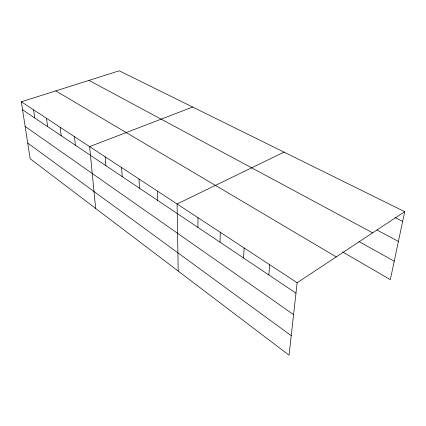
<?xml version="1.0" encoding="UTF-8"?>
<svg xmlns="http://www.w3.org/2000/svg" width="426" height="426" viewBox="0 0 426 426"><rect width="100%" height="100%" fill="white"/><g stroke="black" fill="none" stroke-linecap="round" stroke-linejoin="round"><path stroke-width="0.64" d="M197.93 227.404L197.973 217.681M220.002 242.208L220.274 232.308M243.592 258.023L244.119 247.953M268.854 274.967L269.679 264.716M404.7 211.679L297.14 282.731L289.057 355.199L30.171 158.749L21.3 101.793L119.243 70.801L404.7 211.679L390.328 279.664L342.456 251.846M284.025 152.125L177.078 203.974L178.19 271.069M192.696 107.054L89.614 146.603L95.68 208.458M395.072 217.537L402.65 221.371M376.903 229.965L398.416 241.398M88.997 80.376L372.643 232.857M358.969 241.563L394.231 261.202M55.763 90.887L336.252 256.894M21.3 101.793L297.14 282.731M22.546 109.786L295.979 293.157M25.139 126.442L293.589 314.606M27.733 143.083L291.235 335.672M33.59 109.849L34.772 117.986M46.509 118.327L47.627 126.607M60.119 127.257L61.158 135.681M74.465 136.666L75.418 145.245M105.158 156.8L105.904 165.687M121.586 167.578L122.214 176.625M138.988 178.989L139.478 188.207M157.455 191.104L157.785 200.486"/></g></svg>
